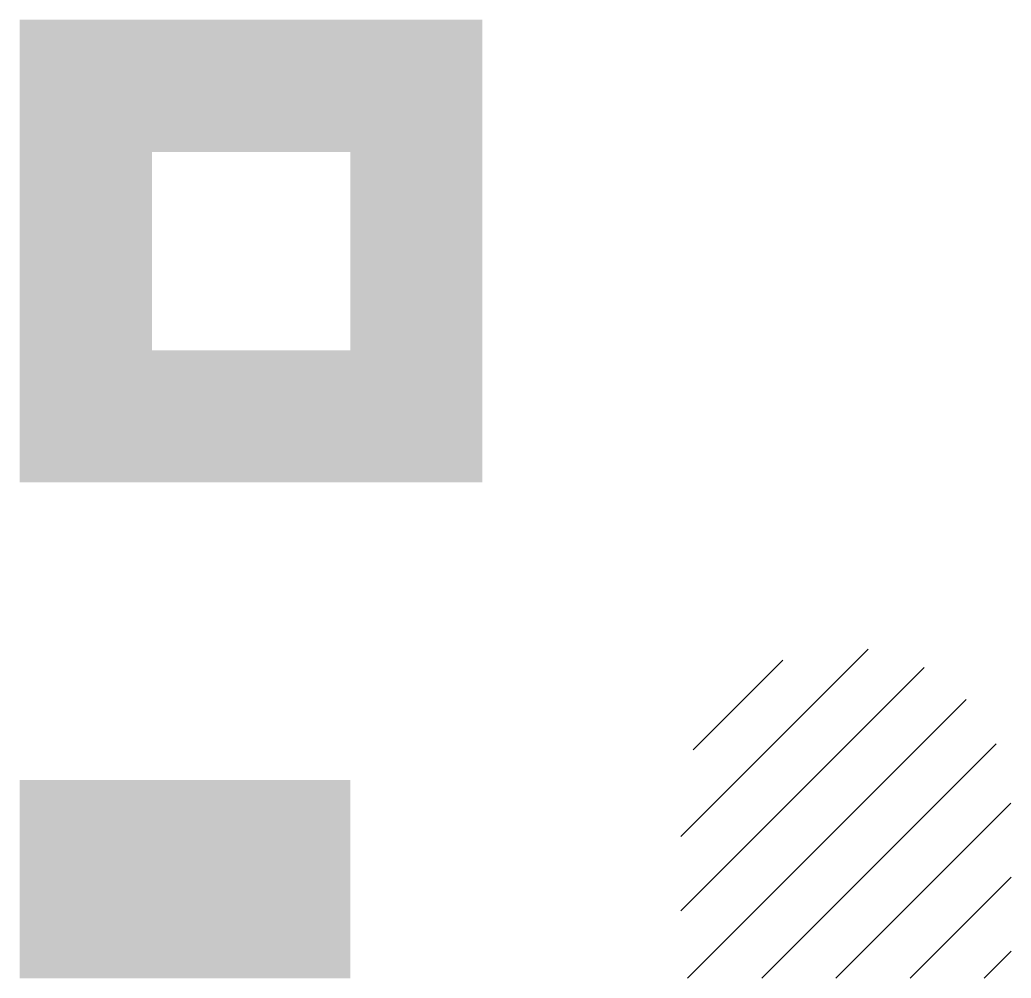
# Model space of a CAD drawing. Header units: metres. Extents: x 0 to 30, y 0 to 29.
import ezdxf

# ---------------------------------------------------------------- set-up
doc = ezdxf.new("R2010")
doc.units = ezdxf.units.M

msp = doc.modelspace()

# ---------------------------------------------------------------- hatches: boundary and pattern name
h = msp.add_hatch(color=3)
h.paths.add_polyline_path([(0, 15), (14, 15), (14, 29), (0, 29)])
h.paths.add_polyline_path([(4, 19), (10, 19), (10, 25), (4, 25)])
h = msp.add_hatch()
h.set_pattern_fill('ANSI31', scale=0.5)
edge = h.paths.add_edge_path()
edge.add_line((20, 0), (30, 0))
edge.add_line((30, 0), (30, 5))
edge.add_arc((25, 5), 5, 0, 180)
edge.add_line((20, 5), (20, 0))
msp.add_hatch(color=2).paths.add_polyline_path([(0, 0), (10, 0), (10, 6), (0, 6)])

doc.saveas('drawing.dxf')
